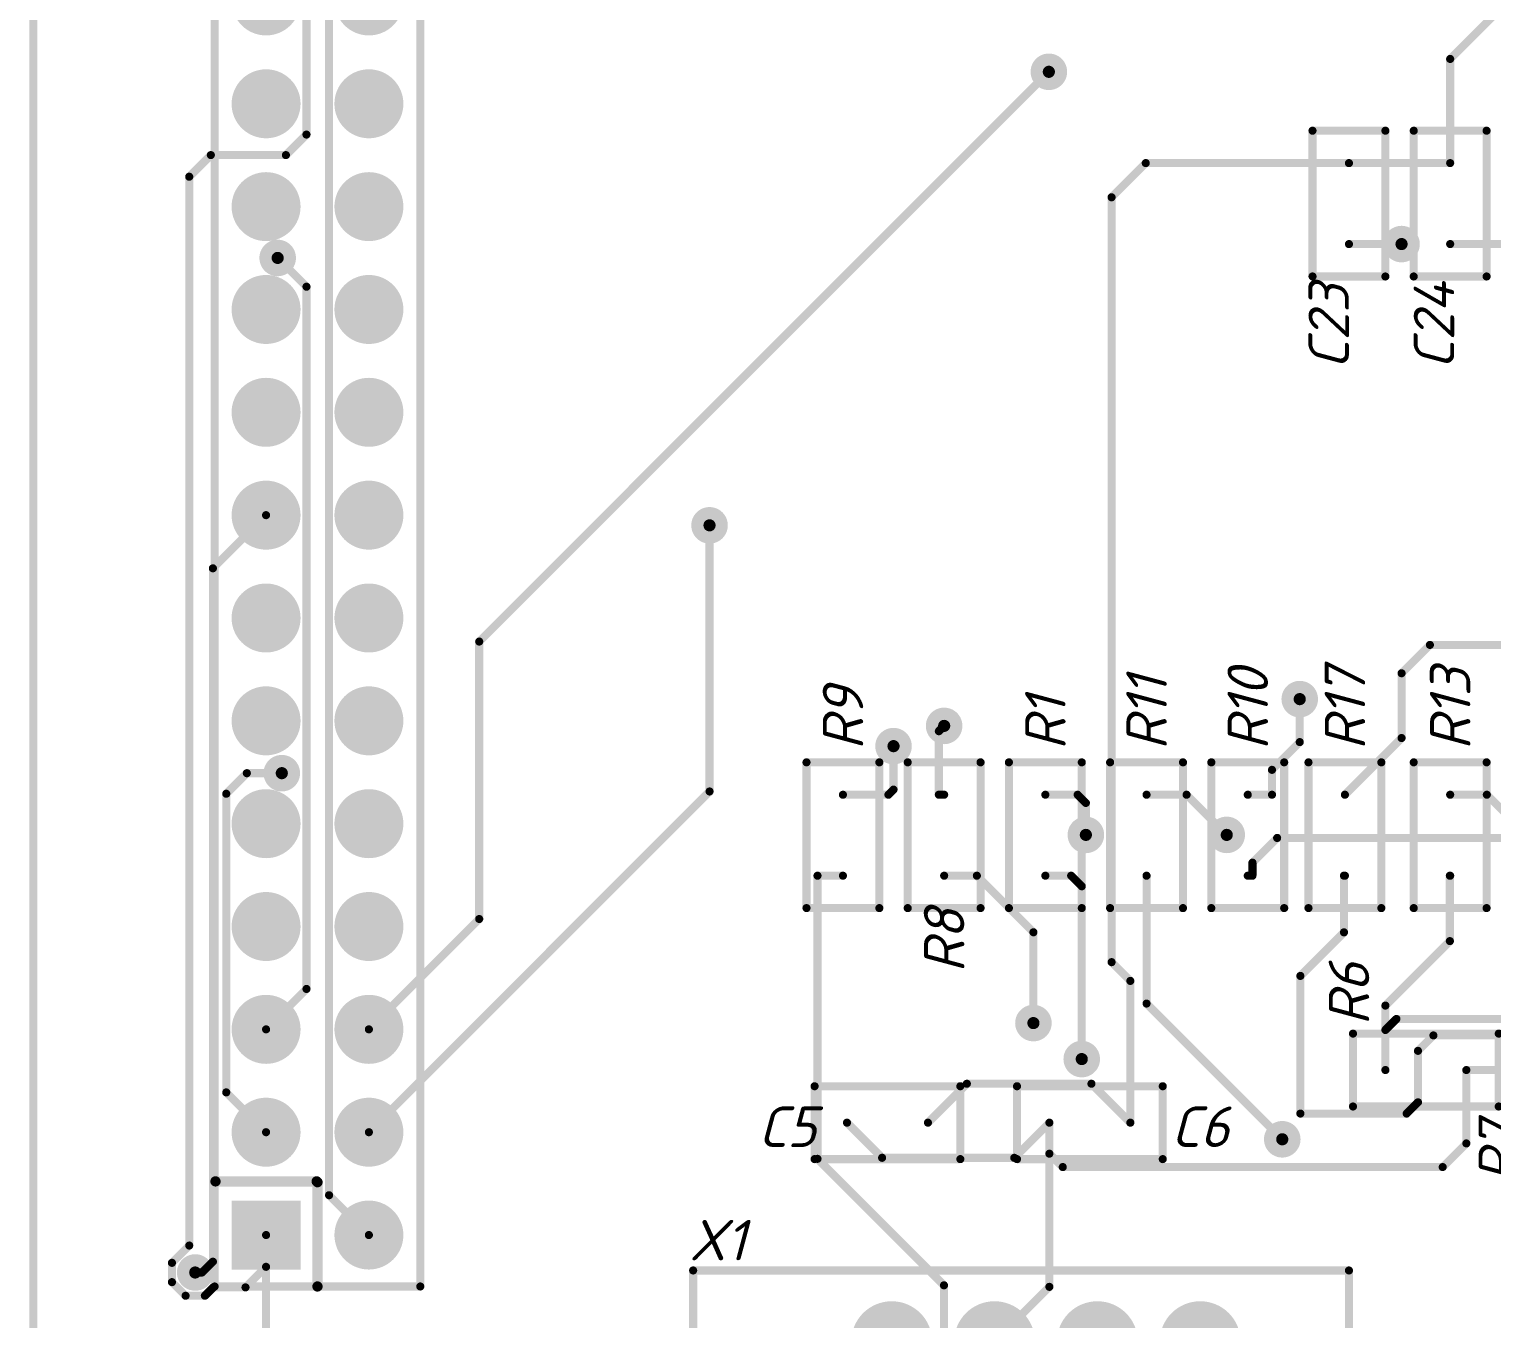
# Model space of a CAD drawing. Header units: millimetres. Extents: x -578 to 740, y 82 to 629.
# Drawn here: x -62.5 to 9.8, y 343.2 to 406.9 of the extents above; entities that cross this region are included whole.
import ezdxf

# ---------------------------------------------------------------- set-up
doc = ezdxf.new("R2010")
doc.units = ezdxf.units.MM
doc.header["$LTSCALE"] = 0.5
doc.layers.get('0').update_dxf_attribs({"lineweight": 60})
for name, color, linetype in [('BottomLayer', 5, 'Continuous'), ('BottomOverlay', 54, 'Continuous'), ('BottomSolder', 6, 'Continuous'), ('MultiLayer', 9, 'Continuous'), ('PadHoleLayer', 156, 'Continuous'), ('TopOverlay', 2, 'Continuous')]:
    doc.layers.add(name, color=color, linetype=linetype)
doc.styles.get("Standard").update_dxf_attribs({"font": 'isocpeui.ttf', "width": 0.9})

# ---------------------------------------------------------------- blocks, each defined once
blk = doc.blocks.new('C_________B_3')
at = {"layer": 'BottomLayer', "const_width": 0.75}
for points in [[(3.335, 19.575, 1), (4.085, 19.575, 1)], [(3.335, 17.035, 1), (4.085, 17.035, 1)], [(5.875, 17.035, 1), (6.625, 17.035, 1)], [(3.335, 14.495, 1), (4.085, 14.495, 1)], [(5.875, 14.495, 1), (6.625, 14.495, 1)], [(3.335, 11.955, 1), (4.085, 11.955, 1)], [(5.875, 11.955, 1), (6.625, 11.955, 1)], [(3.335, 9.415, 1), (4.085, 9.415, 1)], [(5.875, 9.415, 1), (6.625, 9.415, 1)], [(3.335, 6.875, 1), (4.085, 6.875, 1)], [(5.875, 6.875, 1), (6.625, 6.875, 1)], [(3.335, 4.335, 1), (4.085, 4.335, 1)], [(5.875, 4.335, 1), (6.625, 4.335, 1)], [(3.335, 1.795, 1), (4.085, 1.795, 1)], [(5.875, 1.795, 1), (6.625, 1.795, 1)], [(3.335, -0.745, 1), (4.085, -0.745, 1)], [(5.875, -0.745, 1), (6.625, -0.745, 1)], [(3.335, -3.285, 1), (4.085, -3.285, 1)], [(5.875, -3.285, 1), (6.625, -3.285, 1)], [(3.335, -5.825, 1), (4.085, -5.825, 1)], [(5.875, -5.825, 1), (6.625, -5.825, 1)], [(3.335, -8.365, 1), (4.085, -8.365, 1)], [(5.875, -8.365, 1), (6.625, -8.365, 1)], [(3.335, -10.905, 1), (4.085, -10.905, 1)], [(5.875, -10.905, 1), (6.625, -10.905, 1)], [(3.335, -13.445, 1), (4.085, -13.445, 1)], [(5.875, -13.445, 1), (6.625, -13.445, 1)], [(3.335, -15.985, 1), (4.085, -15.985, 1)], [(5.875, -15.985, 1), (6.625, -15.985, 1)], [(3.335, -18.525, 1), (4.085, -18.525, 1)], [(5.875, -18.525, 1), (6.625, -18.525, 1)], [(3.335, -21.065, 1), (4.085, -21.065, 1)], [(5.875, -21.065, 1), (6.625, -21.065, 1)]]:
    blk.add_lwpolyline(points, format="xyb", close=True, dxfattribs=at)
at = {"layer": 'BottomLayer'}
blk.add_solid([(5.5, 20.325), (5.5, 18.825), (7, 20.325), (7, 18.825)], dxfattribs=at)
at = {"layer": 'BottomOverlay'}
for points, const_width in [([(4.98, 20.845), (4.98, 18.27)], 0.254), ([(7.52, 20.845), (2.44, 20.845)], 0.2), ([(2.44, 20.845), (2.44, -22.335)], 0.2), ([(7.52, 20.845), (7.52, -22.335)], 0.2), ([(5, 18.25), (4.98, 18.27)], 0.254), ([(7.5, 18.25), (5, 18.25)], 0.254), ([(7.52, -22.335), (2.44, -22.335)], 0.2)]:
    blk.add_lwpolyline(points, dxfattribs=dict(at, const_width=const_width))
for points, const_width in [([(4.917, 20.845, 1), (5.044, 20.845, 1)], 0.127), ([(2.39, 20.845, 1), (2.49, 20.845, 1)], 0.1), ([(2.39, 20.845, 1), (2.49, 20.845, 1)], 0.1), ([(7.47, 20.845, 1), (7.57, 20.845, 1)], 0.1), ([(7.47, 20.845, 1), (7.57, 20.845, 1)], 0.1), ([(4.917, 18.27, 1), (5.044, 18.27, 1)], 0.127), ([(4.917, 18.27, 1), (5.044, 18.27, 1)], 0.127), ([(4.937, 18.25, 1), (5.064, 18.25, 1)], 0.127), ([(4.937, 18.25, 1), (5.064, 18.25, 1)], 0.127), ([(7.436, 18.25, 1), (7.563, 18.25, 1)], 0.127), ([(2.39, -22.335, 1), (2.49, -22.335, 1)], 0.1), ([(2.39, -22.335, 1), (2.49, -22.335, 1)], 0.1), ([(7.47, -22.335, 1), (7.57, -22.335, 1)], 0.1), ([(7.47, -22.335, 1), (7.57, -22.335, 1)], 0.1)]:
    blk.add_lwpolyline(points, format="xyb", close=True, dxfattribs=dict(at, const_width=const_width))
at = {"layer": 'BottomSolder', "const_width": 0.852}
for points in [[(3.284, 19.575, 1), (4.136, 19.575, 1)], [(3.284, 17.035, 1), (4.136, 17.035, 1)], [(5.824, 17.035, 1), (6.676, 17.035, 1)], [(3.284, 14.495, 1), (4.136, 14.495, 1)], [(5.824, 14.495, 1), (6.676, 14.495, 1)], [(3.284, 11.955, 1), (4.136, 11.955, 1)], [(5.824, 11.955, 1), (6.676, 11.955, 1)], [(3.284, 9.415, 1), (4.136, 9.415, 1)], [(5.824, 9.415, 1), (6.676, 9.415, 1)], [(3.284, 6.875, 1), (4.136, 6.875, 1)], [(5.824, 6.875, 1), (6.676, 6.875, 1)], [(3.284, 4.335, 1), (4.136, 4.335, 1)], [(5.824, 4.335, 1), (6.676, 4.335, 1)], [(3.284, 1.795, 1), (4.136, 1.795, 1)], [(5.824, 1.795, 1), (6.676, 1.795, 1)], [(3.284, -0.745, 1), (4.136, -0.745, 1)], [(5.824, -0.745, 1), (6.676, -0.745, 1)], [(3.284, -3.285, 1), (4.136, -3.285, 1)], [(5.824, -3.285, 1), (6.676, -3.285, 1)], [(3.284, -5.825, 1), (4.136, -5.825, 1)], [(5.824, -5.825, 1), (6.676, -5.825, 1)], [(3.284, -8.365, 1), (4.136, -8.365, 1)], [(5.824, -8.365, 1), (6.676, -8.365, 1)], [(3.284, -10.905, 1), (4.136, -10.905, 1)], [(5.824, -10.905, 1), (6.676, -10.905, 1)], [(3.284, -13.445, 1), (4.136, -13.445, 1)], [(5.824, -13.445, 1), (6.676, -13.445, 1)], [(3.284, -15.985, 1), (4.136, -15.985, 1)], [(5.824, -15.985, 1), (6.676, -15.985, 1)], [(3.284, -18.525, 1), (4.136, -18.525, 1)], [(5.824, -18.525, 1), (6.676, -18.525, 1)], [(3.284, -21.065, 1), (4.136, -21.065, 1)], [(5.824, -21.065, 1), (6.676, -21.065, 1)]]:
    blk.add_lwpolyline(points, format="xyb", close=True, dxfattribs=at)
at = {"layer": 'BottomSolder'}
blk.add_solid([(5.398, 20.427), (5.398, 18.723), (7.102, 20.427), (7.102, 18.723)], dxfattribs=at)
at = {"layer": 'MultiLayer', "const_width": 0.75}
for points in [[(3.335, 19.575, 1), (4.085, 19.575, 1)], [(3.335, 17.035, 1), (4.085, 17.035, 1)], [(5.875, 17.035, 1), (6.625, 17.035, 1)], [(3.335, 14.495, 1), (4.085, 14.495, 1)], [(5.875, 14.495, 1), (6.625, 14.495, 1)], [(3.335, 11.955, 1), (4.085, 11.955, 1)], [(5.875, 11.955, 1), (6.625, 11.955, 1)], [(3.335, 9.415, 1), (4.085, 9.415, 1)], [(5.875, 9.415, 1), (6.625, 9.415, 1)], [(3.335, 6.875, 1), (4.085, 6.875, 1)], [(5.875, 6.875, 1), (6.625, 6.875, 1)], [(3.335, 4.335, 1), (4.085, 4.335, 1)], [(5.875, 4.335, 1), (6.625, 4.335, 1)], [(3.335, 1.795, 1), (4.085, 1.795, 1)], [(5.875, 1.795, 1), (6.625, 1.795, 1)], [(3.335, -0.745, 1), (4.085, -0.745, 1)], [(5.875, -0.745, 1), (6.625, -0.745, 1)], [(3.335, -3.285, 1), (4.085, -3.285, 1)], [(5.875, -3.285, 1), (6.625, -3.285, 1)], [(3.335, -5.825, 1), (4.085, -5.825, 1)], [(5.875, -5.825, 1), (6.625, -5.825, 1)], [(3.335, -8.365, 1), (4.085, -8.365, 1)], [(5.875, -8.365, 1), (6.625, -8.365, 1)], [(3.335, -10.905, 1), (4.085, -10.905, 1)], [(5.875, -10.905, 1), (6.625, -10.905, 1)], [(3.335, -13.445, 1), (4.085, -13.445, 1)], [(5.875, -13.445, 1), (6.625, -13.445, 1)], [(3.335, -15.985, 1), (4.085, -15.985, 1)], [(5.875, -15.985, 1), (6.625, -15.985, 1)], [(3.335, -18.525, 1), (4.085, -18.525, 1)], [(5.875, -18.525, 1), (6.625, -18.525, 1)], [(3.335, -21.065, 1), (4.085, -21.065, 1)], [(5.875, -21.065, 1), (6.625, -21.065, 1)]]:
    blk.add_lwpolyline(points, format="xyb", close=True, dxfattribs=at)
at = {"layer": 'MultiLayer'}
blk.add_solid([(5.5, 20.325), (5.5, 18.825), (7, 20.325), (7, 18.825)], dxfattribs=at)
at = {"layer": 'PadHoleLayer', "const_width": 0.45}
for points in [[(3.485, 19.575, 1), (3.935, 19.575, 1)], [(6.025, 19.575, 1), (6.475, 19.575, 1)], [(3.485, 17.035, 1), (3.935, 17.035, 1)], [(6.025, 17.035, 1), (6.475, 17.035, 1)], [(3.485, 14.495, 1), (3.935, 14.495, 1)], [(6.025, 14.495, 1), (6.475, 14.495, 1)], [(3.485, 11.955, 1), (3.935, 11.955, 1)], [(6.025, 11.955, 1), (6.475, 11.955, 1)], [(3.485, 9.415, 1), (3.935, 9.415, 1)], [(6.025, 9.415, 1), (6.475, 9.415, 1)], [(3.485, 6.875, 1), (3.935, 6.875, 1)], [(6.025, 6.875, 1), (6.475, 6.875, 1)], [(3.485, 4.335, 1), (3.935, 4.335, 1)], [(6.025, 4.335, 1), (6.475, 4.335, 1)], [(3.485, 1.795, 1), (3.935, 1.795, 1)], [(6.025, 1.795, 1), (6.475, 1.795, 1)], [(3.485, -0.745, 1), (3.935, -0.745, 1)], [(6.025, -0.745, 1), (6.475, -0.745, 1)], [(3.485, -3.285, 1), (3.935, -3.285, 1)], [(6.025, -3.285, 1), (6.475, -3.285, 1)], [(3.485, -5.825, 1), (3.935, -5.825, 1)], [(6.025, -5.825, 1), (6.475, -5.825, 1)], [(3.485, -8.365, 1), (3.935, -8.365, 1)], [(6.025, -8.365, 1), (6.475, -8.365, 1)], [(3.485, -10.905, 1), (3.935, -10.905, 1)], [(6.025, -10.905, 1), (6.475, -10.905, 1)], [(3.485, -13.445, 1), (3.935, -13.445, 1)], [(6.025, -13.445, 1), (6.475, -13.445, 1)], [(3.485, -15.985, 1), (3.935, -15.985, 1)], [(6.025, -15.985, 1), (6.475, -15.985, 1)], [(3.485, -18.525, 1), (3.935, -18.525, 1)], [(6.025, -18.525, 1), (6.475, -18.525, 1)], [(3.485, -21.065, 1), (3.935, -21.065, 1)], [(6.025, -21.065, 1), (6.475, -21.065, 1)]]:
    blk.add_lwpolyline(points, format="xyb", close=True, dxfattribs=at)
blk = doc.blocks.new('CON__HR911105A_4')
at = {"layer": 'BottomLayer'}
for points, const_width in [([(-1.42, 4.9, 1), (-0.42, 4.9, 1)], 1), ([(1.12, 4.9, 1), (2.12, 4.9, 1)], 1), ([(9.31, 4.9, 1), (10.31, 4.9, 1)], 1), ([(11.85, 5, 1), (12.85, 5, 1)], 1), ([(-3, -3.05, 1), (-1.5, -3.05, 1)], 1.5), ([(12.93, -3.05, 1), (14.43, -3.05, 1)], 1.5), ([(2.045, -6.35, 1), (3.045, -6.35, 1)], 1), ([(4.585, -6.35, 1), (5.585, -6.35, 1)], 1), ([(7.125, -6.35, 1), (8.125, -6.35, 1)], 1), ([(9.665, -6.35, 1), (10.665, -6.35, 1)], 1), ([(0.775, -8.89, 1), (1.775, -8.89, 1)], 1), ([(3.315, -8.89, 1), (4.315, -8.89, 1)], 1), ([(5.855, -8.89, 1), (6.855, -8.89, 1)], 1), ([(8.395, -8.89, 1), (9.395, -8.89, 1)], 1)]:
    blk.add_lwpolyline(points, format="xyb", close=True, dxfattribs=dict(at, const_width=const_width))
at = {"layer": 'MultiLayer'}
for points, const_width in [([(-1.42, 4.9, 1), (-0.42, 4.9, 1)], 1), ([(1.12, 4.9, 1), (2.12, 4.9, 1)], 1), ([(9.31, 4.9, 1), (10.31, 4.9, 1)], 1), ([(11.85, 5, 1), (12.85, 5, 1)], 1), ([(-3, -3.05, 1), (-1.5, -3.05, 1)], 1.5), ([(12.93, -3.05, 1), (14.43, -3.05, 1)], 1.5), ([(2.045, -6.35, 1), (3.045, -6.35, 1)], 1), ([(4.585, -6.35, 1), (5.585, -6.35, 1)], 1), ([(7.125, -6.35, 1), (8.125, -6.35, 1)], 1), ([(9.665, -6.35, 1), (10.665, -6.35, 1)], 1), ([(0.775, -8.89, 1), (1.775, -8.89, 1)], 1), ([(3.315, -8.89, 1), (4.315, -8.89, 1)], 1), ([(5.855, -8.89, 1), (6.855, -8.89, 1)], 1), ([(8.395, -8.89, 1), (9.395, -8.89, 1)], 1)]:
    blk.add_lwpolyline(points, format="xyb", close=True, dxfattribs=dict(at, const_width=const_width))
at = {"layer": 'PadHoleLayer'}
for points, const_width in [([(12.1, 5, 1), (12.6, 5, 1)], 0.5), ([(-1.17, 4.9, 1), (-0.67, 4.9, 1)], 0.5), ([(1.37, 4.9, 1), (1.87, 4.9, 1)], 0.5), ([(9.56, 4.9, 1), (10.06, 4.9, 1)], 0.5), ([(-0.85, 0, 1), (0.85, 0, 1)], 1.7), ([(10.58, 0, 1), (12.28, 0, 1)], 1.7), ([(-2.7, -3.05, 1), (-1.8, -3.05, 1)], 0.9), ([(13.23, -3.05, 1), (14.13, -3.05, 1)], 0.9), ([(2.295, -6.35, 1), (2.795, -6.35, 1)], 0.5), ([(4.835, -6.35, 1), (5.335, -6.35, 1)], 0.5), ([(7.375, -6.35, 1), (7.875, -6.35, 1)], 0.5), ([(9.915, -6.35, 1), (10.415, -6.35, 1)], 0.5), ([(1.025, -8.89, 1), (1.525, -8.89, 1)], 0.5), ([(3.565, -8.89, 1), (4.065, -8.89, 1)], 0.5), ([(6.105, -8.89, 1), (6.605, -8.89, 1)], 0.5), ([(8.645, -8.89, 1), (9.145, -8.89, 1)], 0.5)]:
    blk.add_lwpolyline(points, format="xyb", close=True, dxfattribs=dict(at, const_width=const_width))
at = {"layer": 'TopOverlay', "const_width": 0.2}
for points in [[(13.8, 10.5), (-2.4, 10.5)], [(-2.4, 10.5), (-2.4, -1)], [(13.8, 10.5), (13.8, -1)], [(-2.4, -5), (-2.4, -10.65)], [(13.8, -5), (13.8, -10.65)], [(13.8, -10.65), (-2.4, -10.65)]]:
    blk.add_lwpolyline(points, dxfattribs=at)
at = {"layer": 'TopOverlay', "const_width": 0.1}
for points in [[(-2.45, 10.5, 1), (-2.35, 10.5, 1)], [(-2.45, 10.5, 1), (-2.35, 10.5, 1)], [(13.75, 10.5, 1), (13.85, 10.5, 1)], [(13.75, 10.5, 1), (13.85, 10.5, 1)], [(-2.45, -1, 1), (-2.35, -1, 1)], [(13.75, -1, 1), (13.85, -1, 1)], [(-2.45, -5, 1), (-2.35, -5, 1)], [(13.75, -5, 1), (13.85, -5, 1)], [(-2.45, -10.65, 1), (-2.35, -10.65, 1)], [(-2.45, -10.65, 1), (-2.35, -10.65, 1)], [(13.75, -10.65, 1), (13.85, -10.65, 1)], [(13.75, -10.65, 1), (13.85, -10.65, 1)]]:
    blk.add_lwpolyline(points, format="xyb", close=True, dxfattribs=at)
blk = doc.blocks.new('CH0805R_28')
at = {"layer": 'TopOverlay', "const_width": 0.2}
for points in [[(-1.8, -0.9), (-1.8, 0.9)], [(1.8, 0.9), (-1.8, 0.9)], [(1.8, -0.9), (1.8, 0.9)], [(1.8, -0.9), (-1.8, -0.9)]]:
    blk.add_lwpolyline(points, dxfattribs=at)
at = {"layer": 'TopOverlay', "const_width": 0.1}
for points in [[(-1.85, 0.9, 1), (-1.75, 0.9, 1)], [(-1.85, 0.9, 1), (-1.75, 0.9, 1)], [(1.75, 0.9, 1), (1.85, 0.9, 1)], [(1.75, 0.9, 1), (1.85, 0.9, 1)], [(-1.85, -0.9, 1), (-1.75, -0.9, 1)], [(-1.85, -0.9, 1), (-1.75, -0.9, 1)], [(1.75, -0.9, 1), (1.85, -0.9, 1)], [(1.75, -0.9, 1), (1.85, -0.9, 1)]]:
    blk.add_lwpolyline(points, format="xyb", close=True, dxfattribs=at)
blk = doc.blocks.new('CH0805R_32')
at = {"layer": 'TopOverlay', "const_width": 0.2}
for points in [[(-1.8, -0.9), (-1.8, 0.9)], [(1.8, 0.9), (-1.8, 0.9)], [(1.8, -0.9), (1.8, 0.9)], [(1.8, -0.9), (-1.8, -0.9)]]:
    blk.add_lwpolyline(points, dxfattribs=at)
at = {"layer": 'TopOverlay', "const_width": 0.1}
for points in [[(-1.85, 0.9, 1), (-1.75, 0.9, 1)], [(-1.85, 0.9, 1), (-1.75, 0.9, 1)], [(1.75, 0.9, 1), (1.85, 0.9, 1)], [(1.75, 0.9, 1), (1.85, 0.9, 1)], [(-1.85, -0.9, 1), (-1.75, -0.9, 1)], [(-1.85, -0.9, 1), (-1.75, -0.9, 1)], [(1.75, -0.9, 1), (1.85, -0.9, 1)], [(1.75, -0.9, 1), (1.85, -0.9, 1)]]:
    blk.add_lwpolyline(points, format="xyb", close=True, dxfattribs=at)
blk = doc.blocks.new('CH0805R_34')
at = {"layer": 'TopOverlay', "const_width": 0.2}
for points in [[(-1.8, -0.9), (-1.8, 0.9)], [(1.8, 0.9), (-1.8, 0.9)], [(1.8, -0.9), (1.8, 0.9)], [(1.8, -0.9), (-1.8, -0.9)]]:
    blk.add_lwpolyline(points, dxfattribs=at)
at = {"layer": 'TopOverlay', "const_width": 0.1}
for points in [[(-1.85, 0.9, 1), (-1.75, 0.9, 1)], [(-1.85, 0.9, 1), (-1.75, 0.9, 1)], [(1.75, 0.9, 1), (1.85, 0.9, 1)], [(1.75, 0.9, 1), (1.85, 0.9, 1)], [(-1.85, -0.9, 1), (-1.75, -0.9, 1)], [(-1.85, -0.9, 1), (-1.75, -0.9, 1)], [(1.75, -0.9, 1), (1.85, -0.9, 1)], [(1.75, -0.9, 1), (1.85, -0.9, 1)]]:
    blk.add_lwpolyline(points, format="xyb", close=True, dxfattribs=at)
blk = doc.blocks.new('CH0805R_35')
at = {"layer": 'TopOverlay', "const_width": 0.2}
for points in [[(-1.8, -0.9), (-1.8, 0.9)], [(1.8, 0.9), (-1.8, 0.9)], [(1.8, -0.9), (1.8, 0.9)], [(1.8, -0.9), (-1.8, -0.9)]]:
    blk.add_lwpolyline(points, dxfattribs=at)
at = {"layer": 'TopOverlay', "const_width": 0.1}
for points in [[(-1.85, 0.9, 1), (-1.75, 0.9, 1)], [(-1.85, 0.9, 1), (-1.75, 0.9, 1)], [(1.75, 0.9, 1), (1.85, 0.9, 1)], [(1.75, 0.9, 1), (1.85, 0.9, 1)], [(-1.85, -0.9, 1), (-1.75, -0.9, 1)], [(-1.85, -0.9, 1), (-1.75, -0.9, 1)], [(1.75, -0.9, 1), (1.85, -0.9, 1)], [(1.75, -0.9, 1), (1.85, -0.9, 1)]]:
    blk.add_lwpolyline(points, format="xyb", close=True, dxfattribs=at)
blk = doc.blocks.new('CH0805R_36')
at = {"layer": 'TopOverlay', "const_width": 0.2}
for points in [[(-1.8, -0.9), (-1.8, 0.9)], [(1.8, 0.9), (-1.8, 0.9)], [(1.8, -0.9), (1.8, 0.9)], [(1.8, -0.9), (-1.8, -0.9)]]:
    blk.add_lwpolyline(points, dxfattribs=at)
at = {"layer": 'TopOverlay', "const_width": 0.1}
for points in [[(-1.85, 0.9, 1), (-1.75, 0.9, 1)], [(-1.85, 0.9, 1), (-1.75, 0.9, 1)], [(1.75, 0.9, 1), (1.85, 0.9, 1)], [(1.75, 0.9, 1), (1.85, 0.9, 1)], [(-1.85, -0.9, 1), (-1.75, -0.9, 1)], [(-1.85, -0.9, 1), (-1.75, -0.9, 1)], [(1.75, -0.9, 1), (1.85, -0.9, 1)], [(1.75, -0.9, 1), (1.85, -0.9, 1)]]:
    blk.add_lwpolyline(points, format="xyb", close=True, dxfattribs=at)
blk = doc.blocks.new('CH0805R_37')
at = {"layer": 'TopOverlay', "const_width": 0.2}
for points in [[(-1.8, -0.9), (-1.8, 0.9)], [(1.8, 0.9), (-1.8, 0.9)], [(1.8, -0.9), (1.8, 0.9)], [(1.8, -0.9), (-1.8, -0.9)]]:
    blk.add_lwpolyline(points, dxfattribs=at)
at = {"layer": 'TopOverlay', "const_width": 0.1}
for points in [[(-1.85, 0.9, 1), (-1.75, 0.9, 1)], [(-1.85, 0.9, 1), (-1.75, 0.9, 1)], [(1.75, 0.9, 1), (1.85, 0.9, 1)], [(1.75, 0.9, 1), (1.85, 0.9, 1)], [(-1.85, -0.9, 1), (-1.75, -0.9, 1)], [(-1.85, -0.9, 1), (-1.75, -0.9, 1)], [(1.75, -0.9, 1), (1.85, -0.9, 1)], [(1.75, -0.9, 1), (1.85, -0.9, 1)]]:
    blk.add_lwpolyline(points, format="xyb", close=True, dxfattribs=at)
blk = doc.blocks.new('CH0805R_39')
at = {"layer": 'TopOverlay', "const_width": 0.2}
for points in [[(-1.8, -0.9), (-1.8, 0.9)], [(-1.8, 0.9), (1.8, 0.9)], [(1.8, -0.9), (1.8, 0.9)], [(-1.8, -0.9), (1.8, -0.9)]]:
    blk.add_lwpolyline(points, dxfattribs=at)
at = {"layer": 'TopOverlay', "const_width": 0.1}
for points in [[(-1.85, 0.9, 1), (-1.75, 0.9, 1)], [(-1.85, 0.9, 1), (-1.75, 0.9, 1)], [(1.75, 0.9, 1), (1.85, 0.9, 1)], [(1.75, 0.9, 1), (1.85, 0.9, 1)], [(-1.85, -0.9, 1), (-1.75, -0.9, 1)], [(-1.85, -0.9, 1), (-1.75, -0.9, 1)], [(1.75, -0.9, 1), (1.85, -0.9, 1)], [(1.75, -0.9, 1), (1.85, -0.9, 1)]]:
    blk.add_lwpolyline(points, format="xyb", close=True, dxfattribs=at)
blk = doc.blocks.new('CH0805R_44')
at = {"layer": 'TopOverlay', "const_width": 0.2}
for points in [[(-1.8, -0.9), (-1.8, 0.9)], [(1.8, 0.9), (-1.8, 0.9)], [(1.8, -0.9), (1.8, 0.9)], [(1.8, -0.9), (-1.8, -0.9)]]:
    blk.add_lwpolyline(points, dxfattribs=at)
at = {"layer": 'TopOverlay', "const_width": 0.1}
for points in [[(-1.85, 0.9, 1), (-1.75, 0.9, 1)], [(-1.85, 0.9, 1), (-1.75, 0.9, 1)], [(1.75, 0.9, 1), (1.85, 0.9, 1)], [(1.75, 0.9, 1), (1.85, 0.9, 1)], [(-1.85, -0.9, 1), (-1.75, -0.9, 1)], [(-1.85, -0.9, 1), (-1.75, -0.9, 1)], [(1.75, -0.9, 1), (1.85, -0.9, 1)], [(1.75, -0.9, 1), (1.85, -0.9, 1)]]:
    blk.add_lwpolyline(points, format="xyb", close=True, dxfattribs=at)
blk = doc.blocks.new('CH0805C_55')
at = {"layer": 'TopOverlay', "const_width": 0.2}
for points in [[(-1.8, 0.9), (-1.8, -0.9)], [(-1.8, 0.9), (1.8, 0.9)], [(1.8, 0.9), (1.8, -0.9)], [(-1.8, -0.9), (1.8, -0.9)]]:
    blk.add_lwpolyline(points, dxfattribs=at)
at = {"layer": 'TopOverlay', "const_width": 0.1}
for points in [[(-1.85, 0.9, 1), (-1.75, 0.9, 1)], [(-1.85, 0.9, 1), (-1.75, 0.9, 1)], [(1.75, 0.9, 1), (1.85, 0.9, 1)], [(1.75, 0.9, 1), (1.85, 0.9, 1)], [(-1.85, -0.9, 1), (-1.75, -0.9, 1)], [(-1.85, -0.9, 1), (-1.75, -0.9, 1)], [(1.75, -0.9, 1), (1.85, -0.9, 1)], [(1.75, -0.9, 1), (1.85, -0.9, 1)]]:
    blk.add_lwpolyline(points, format="xyb", close=True, dxfattribs=at)
blk = doc.blocks.new('CH0805C_56')
at = {"layer": 'TopOverlay', "const_width": 0.2}
for points in [[(-1.8, 0.9), (-1.8, -0.9)], [(-1.8, 0.9), (1.8, 0.9)], [(1.8, 0.9), (1.8, -0.9)], [(-1.8, -0.9), (1.8, -0.9)]]:
    blk.add_lwpolyline(points, dxfattribs=at)
at = {"layer": 'TopOverlay', "const_width": 0.1}
for points in [[(-1.85, 0.9, 1), (-1.75, 0.9, 1)], [(-1.85, 0.9, 1), (-1.75, 0.9, 1)], [(1.75, 0.9, 1), (1.85, 0.9, 1)], [(1.75, 0.9, 1), (1.85, 0.9, 1)], [(-1.85, -0.9, 1), (-1.75, -0.9, 1)], [(-1.85, -0.9, 1), (-1.75, -0.9, 1)], [(1.75, -0.9, 1), (1.85, -0.9, 1)], [(1.75, -0.9, 1), (1.85, -0.9, 1)]]:
    blk.add_lwpolyline(points, format="xyb", close=True, dxfattribs=at)
blk = doc.blocks.new('CH0805C_71')
at = {"layer": 'TopOverlay', "const_width": 0.2}
for points in [[(-1.8, -0.9), (-1.8, 0.9)], [(-1.8, 0.9), (1.8, 0.9)], [(1.8, -0.9), (1.8, 0.9)], [(-1.8, -0.9), (1.8, -0.9)]]:
    blk.add_lwpolyline(points, dxfattribs=at)
at = {"layer": 'TopOverlay', "const_width": 0.1}
for points in [[(-1.85, 0.9, 1), (-1.75, 0.9, 1)], [(-1.85, 0.9, 1), (-1.75, 0.9, 1)], [(1.75, 0.9, 1), (1.85, 0.9, 1)], [(1.75, 0.9, 1), (1.85, 0.9, 1)], [(-1.85, -0.9, 1), (-1.75, -0.9, 1)], [(-1.85, -0.9, 1), (-1.75, -0.9, 1)], [(1.75, -0.9, 1), (1.85, -0.9, 1)], [(1.75, -0.9, 1), (1.85, -0.9, 1)]]:
    blk.add_lwpolyline(points, format="xyb", close=True, dxfattribs=at)
blk = doc.blocks.new('CH0805C_72')
at = {"layer": 'TopOverlay', "const_width": 0.2}
for points in [[(-1.8, -0.9), (-1.8, 0.9)], [(-1.8, 0.9), (1.8, 0.9)], [(1.8, -0.9), (1.8, 0.9)], [(-1.8, -0.9), (1.8, -0.9)]]:
    blk.add_lwpolyline(points, dxfattribs=at)
at = {"layer": 'TopOverlay', "const_width": 0.1}
for points in [[(-1.85, 0.9, 1), (-1.75, 0.9, 1)], [(-1.85, 0.9, 1), (-1.75, 0.9, 1)], [(1.75, 0.9, 1), (1.85, 0.9, 1)], [(1.75, 0.9, 1), (1.85, 0.9, 1)], [(-1.85, -0.9, 1), (-1.75, -0.9, 1)], [(-1.85, -0.9, 1), (-1.75, -0.9, 1)], [(1.75, -0.9, 1), (1.85, -0.9, 1)], [(1.75, -0.9, 1), (1.85, -0.9, 1)]]:
    blk.add_lwpolyline(points, format="xyb", close=True, dxfattribs=at)

msp = doc.modelspace()

# ---------------------------------------------------------------- linework, layer by layer
at = {"const_width": 0.4}
for points in [[(-62.288, 302.499), (-62.288, 462.499)], [(-48.792, 401.71), (-48.792, 426.633)], [(-47.675, 349.316), (-47.675, 426.663)], [(7.712, 405.443), (23.74, 421.471)], [(7.712, 400.299), (7.712, 405.443)], [(-40.258, 376.666), (-12.115, 404.809)], [(-49.808, 400.694), (-48.792, 401.71)], [(-54.584, 399.627), (-53.517, 400.694)], [(-53.517, 400.694), (-49.808, 400.694)], [(-9.016, 398.611), (-7.328, 400.299)], [(-7.328, 400.299), (2.712, 400.299)], [(2.712, 400.299), (7.712, 400.299)], [(-54.584, 346.831), (-54.584, 399.627)], [(-9.016, 360.829), (-9.016, 398.611)], [(2.712, 396.299), (5.31, 396.299)], [(7.712, 396.299), (13.082, 396.299)], [(-50.215, 395.614), (-48.792, 394.192)], [(-48.792, 359.505), (-48.792, 394.192)], [(-53.415, 380.283), (-50.788, 382.909)], [(-28.879, 369.259), (-28.879, 382.406)], [(-53.415, 346.033), (-53.415, 380.283)], [(-40.258, 362.96), (-40.258, 376.666)], [(5.312, 375.099), (6.712, 376.499)], [(6.712, 376.499), (11.135, 376.499)], [(5.312, 371.899), (5.312, 375.099)], [(0.28, 371.699), (0.28, 373.821)], [(-17.55, 372.237), (-17.288, 372.499)], [(-17.55, 369.099), (-17.55, 372.237)], [(-19.788, 369.351), (-19.788, 371.499)], [(-1.091, 370.328), (0.28, 371.699)], [(2.512, 369.099), (5.312, 371.899)], [(-52.755, 369.147), (-51.739, 370.163)], [(-51.739, 370.163), (-50.012, 370.163)], [(-1.091, 369.099), (-1.091, 370.328)], [(-52.755, 354.396), (-52.755, 369.147)], [(-45.708, 352.429), (-28.879, 369.259)], [(-22.288, 369.099), (-20.04, 369.099)], [(-20.04, 369.099), (-19.788, 369.351)], [(-17.55, 369.099), (-17.288, 369.099)], [(-12.288, 369.099), (-10.692, 369.099)], [(-10.692, 369.099), (-10.286, 368.693)], [(-7.288, 369.099), (-5.31, 369.099)], [(-5.31, 369.099), (-3.326, 367.115)], [(-2.288, 369.099), (-1.091, 369.099)], [(7.712, 369.099), (9.523, 369.099)], [(9.523, 369.099), (10.999, 367.623)], [(-10.286, 367.115), (-10.286, 368.693)], [(-2.056, 365.744), (-0.837, 366.963)], [(-0.837, 366.963), (18.772, 366.963)], [(-2.056, 365.099), (-2.056, 365.744)], [(-23.545, 351.113), (-23.545, 365.099)], [(-23.545, 365.099), (-22.288, 365.099)], [(-17.288, 365.099), (-15.671, 365.099)], [(-15.671, 365.099), (-12.877, 362.305)], [(-12.288, 365.099), (-11.013, 365.099)], [(-11.013, 365.099), (-10.489, 364.575)], [(-7.288, 358.784), (-7.288, 365.099)], [(-2.288, 365.099), (-2.056, 365.099)], [(2.465, 362.301), (2.465, 365.099)], [(2.465, 365.099), (2.512, 365.099)], [(7.697, 361.868), (7.697, 365.099)], [(7.697, 365.099), (7.712, 365.099)], [(-10.489, 356.041), (-10.489, 364.575)], [(-45.708, 357.509), (-40.258, 362.96)], [(-12.877, 357.819), (-12.877, 362.305)], [(0.312, 360.148), (2.465, 362.301)], [(4.512, 358.683), (7.697, 361.868)], [(-9.016, 360.829), (-8.088, 359.902)], [(-8.088, 352.899), (-8.088, 359.902)], [(0.312, 353.349), (0.312, 360.148)], [(-50.788, 357.509), (-48.792, 359.505)], [(-7.288, 358.784), (-0.583, 352.079)], [(4.512, 357.478), (4.512, 358.683)], [(4.512, 357.478), (5.056, 358.022)], [(4.512, 355.499), (4.512, 357.478)], [(5.056, 358.022), (15.266, 358.022)], [(6.122, 356.447), (6.884, 357.209)], [(6.884, 357.209), (14.758, 357.209)], [(6.122, 353.907), (6.122, 356.447)], [(8.512, 351.875), (8.512, 355.499)], [(8.512, 355.499), (10.796, 355.499)], [(-18.088, 352.899), (-16.166, 354.822)], [(-16.166, 354.822), (-10.011, 354.822)], [(-10.011, 354.822), (-8.088, 352.899)], [(-52.755, 354.396), (-50.788, 352.429)], [(5.564, 353.349), (6.122, 353.907)], [(0.312, 353.349), (5.564, 353.349)], [(-22.088, 352.899), (-20.353, 351.164)], [(-13.824, 351.164), (-12.088, 352.899)], [(-12.088, 351.367), (-12.088, 352.899)], [(7.343, 350.707), (8.512, 351.875)], [(-23.545, 351.113), (-17.296, 344.865)], [(-20.353, 351.164), (-13.824, 351.164)], [(-12.088, 344.789), (-12.088, 351.367)], [(-12.088, 351.367), (-11.428, 350.707)], [(-11.428, 350.707), (7.343, 350.707)], [(-47.675, 349.316), (-45.708, 347.349)], [(-50.788, 345.779), (-50.788, 347.349)], [(-55.438, 345.976), (-54.584, 346.831)], [(-55.438, 345.023), (-55.438, 345.976)], [(-53.949, 345.499), (-53.415, 346.033)], [(-54.288, 345.499), (-53.949, 345.499)], [(-51.804, 344.763), (-50.788, 345.779)], [(-50.788, 323.696), (-50.788, 345.779)], [(-55.438, 345.023), (-54.765, 344.349)], [(-53.812, 344.349), (-53.398, 344.763)], [(-53.398, 344.763), (-51.804, 344.763)], [(-17.296, 340.903), (-17.296, 344.865)], [(-14.798, 342.079), (-12.088, 344.789)], [(-54.765, 344.349), (-53.812, 344.349)]]:
    msp.add_lwpolyline(points, dxfattribs=at)
for points, const_width in [([(-12.566, 404.809, 1), (-11.663, 404.809, 1)], 0.903), ([(-12.465, 404.809, 1), (-11.765, 404.809, 1)], 0.7), ([(7.612, 405.443, 1), (7.812, 405.443, 1)], 0.2), ([(7.612, 405.443, 1), (7.812, 405.443, 1)], 0.2), ([(-12.265, 404.809, 1), (-11.965, 404.809, 1)], 0.3), ([(-12.215, 404.809, 1), (-12.015, 404.809, 1)], 0.2), ([(-48.892, 401.71, 1), (-48.692, 401.71, 1)], 0.2), ([(-48.892, 401.71, 1), (-48.692, 401.71, 1)], 0.2), ([(-53.617, 400.694, 1), (-53.417, 400.694, 1)], 0.2), ([(-53.617, 400.694, 1), (-53.417, 400.694, 1)], 0.2), ([(-49.908, 400.694, 1), (-49.708, 400.694, 1)], 0.2), ([(-49.908, 400.694, 1), (-49.708, 400.694, 1)], 0.2), ([(-7.428, 400.299, 1), (-7.228, 400.299, 1)], 0.2), ([(-7.428, 400.299, 1), (-7.228, 400.299, 1)], 0.2), ([(2.612, 400.299, 1), (2.812, 400.299, 1)], 0.2), ([(2.612, 400.299, 1), (2.812, 400.299, 1)], 0.2), ([(7.612, 400.299, 1), (7.812, 400.299, 1)], 0.2), ([(7.612, 400.299, 1), (7.812, 400.299, 1)], 0.2), ([(-54.684, 399.627, 1), (-54.484, 399.627, 1)], 0.2), ([(-54.684, 399.627, 1), (-54.484, 399.627, 1)], 0.2), ([(-9.116, 398.611, 1), (-8.916, 398.611, 1)], 0.2), ([(-9.116, 398.611, 1), (-8.916, 398.611, 1)], 0.2), ([(4.858, 396.299, 1), (5.761, 396.299, 1)], 0.903), ([(4.96, 396.299, 1), (5.66, 396.299, 1)], 0.7), ([(-50.666, 395.614, 1), (-49.763, 395.614, 1)], 0.903), ([(-50.565, 395.614, 1), (-49.865, 395.614, 1)], 0.7), ([(2.612, 396.299, 1), (2.812, 396.299, 1)], 0.2), ([(5.16, 396.299, 1), (5.46, 396.299, 1)], 0.3), ([(5.21, 396.299, 1), (5.41, 396.299, 1)], 0.2), ([(7.612, 396.299, 1), (7.812, 396.299, 1)], 0.2), ([(-50.365, 395.614, 1), (-50.065, 395.614, 1)], 0.3), ([(-50.315, 395.614, 1), (-50.115, 395.614, 1)], 0.2), ([(-48.892, 394.192, 1), (-48.692, 394.192, 1)], 0.2), ([(-48.892, 394.192, 1), (-48.692, 394.192, 1)], 0.2), ([(-50.888, 382.909, 1), (-50.688, 382.909, 1)], 0.2), ([(-29.33, 382.406, 1), (-28.427, 382.406, 1)], 0.903), ([(-29.229, 382.406, 1), (-28.529, 382.406, 1)], 0.7), ([(-29.029, 382.406, 1), (-28.729, 382.406, 1)], 0.3), ([(-28.979, 382.406, 1), (-28.779, 382.406, 1)], 0.2), ([(-53.515, 380.283, 1), (-53.315, 380.283, 1)], 0.2), ([(-53.515, 380.283, 1), (-53.315, 380.283, 1)], 0.2), ([(-40.358, 376.666, 1), (-40.158, 376.666, 1)], 0.2), ([(-40.358, 376.666, 1), (-40.158, 376.666, 1)], 0.2), ([(6.612, 376.499, 1), (6.812, 376.499, 1)], 0.2), ([(6.612, 376.499, 1), (6.812, 376.499, 1)], 0.2), ([(5.212, 375.099, 1), (5.412, 375.099, 1)], 0.2), ([(5.212, 375.099, 1), (5.412, 375.099, 1)], 0.2), ([(-0.171, 373.821, 1), (0.732, 373.821, 1)], 0.903), ([(-0.07, 373.821, 1), (0.63, 373.821, 1)], 0.7), ([(0.13, 373.821, 1), (0.43, 373.821, 1)], 0.3), ([(0.18, 373.821, 1), (0.38, 373.821, 1)], 0.2), ([(-17.74, 372.499, 1), (-16.837, 372.499, 1)], 0.903), ([(-17.638, 372.499, 1), (-16.938, 372.499, 1)], 0.7), ([(-20.24, 371.499, 1), (-19.337, 371.499, 1)], 0.903), ([(-20.138, 371.499, 1), (-19.438, 371.499, 1)], 0.7), ([(-17.65, 372.237, 1), (-17.45, 372.237, 1)], 0.2), ([(-17.65, 372.237, 1), (-17.45, 372.237, 1)], 0.2), ([(-17.438, 372.499, 1), (-17.138, 372.499, 1)], 0.3), ([(-17.388, 372.499, 1), (-17.188, 372.499, 1)], 0.2), ([(-19.938, 371.499, 1), (-19.638, 371.499, 1)], 0.3), ([(-19.888, 371.499, 1), (-19.688, 371.499, 1)], 0.2), ([(0.18, 371.699, 1), (0.38, 371.699, 1)], 0.2), ([(0.18, 371.699, 1), (0.38, 371.699, 1)], 0.2), ([(5.212, 371.899, 1), (5.412, 371.899, 1)], 0.2), ([(5.212, 371.899, 1), (5.412, 371.899, 1)], 0.2), ([(-50.463, 370.163, 1), (-49.56, 370.163, 1)], 0.903), ([(-50.362, 370.163, 1), (-49.662, 370.163, 1)], 0.7), ([(-51.839, 370.163, 1), (-51.639, 370.163, 1)], 0.2), ([(-51.839, 370.163, 1), (-51.639, 370.163, 1)], 0.2), ([(-50.162, 370.163, 1), (-49.862, 370.163, 1)], 0.3), ([(-50.112, 370.163, 1), (-49.912, 370.163, 1)], 0.2), ([(-1.191, 370.328, 1), (-0.991, 370.328, 1)], 0.2), ([(-1.191, 370.328, 1), (-0.991, 370.328, 1)], 0.2), ([(-52.855, 369.147, 1), (-52.655, 369.147, 1)], 0.2), ([(-52.855, 369.147, 1), (-52.655, 369.147, 1)], 0.2), ([(-28.979, 369.259, 1), (-28.779, 369.259, 1)], 0.2), ([(-28.979, 369.259, 1), (-28.779, 369.259, 1)], 0.2), ([(-22.388, 369.099, 1), (-22.188, 369.099, 1)], 0.2), ([(-20.14, 369.099, 1), (-19.94, 369.099, 1)], 0.2), ([(-20.14, 369.099, 1), (-19.94, 369.099, 1)], 0.2), ([(-19.888, 369.351, 1), (-19.688, 369.351, 1)], 0.2), ([(-19.888, 369.351, 1), (-19.688, 369.351, 1)], 0.2), ([(-17.65, 369.099, 1), (-17.45, 369.099, 1)], 0.2), ([(-17.65, 369.099, 1), (-17.45, 369.099, 1)], 0.2), ([(-17.388, 369.099, 1), (-17.188, 369.099, 1)], 0.2), ([(-12.388, 369.099, 1), (-12.188, 369.099, 1)], 0.2), ([(-10.792, 369.099, 1), (-10.592, 369.099, 1)], 0.2), ([(-10.792, 369.099, 1), (-10.592, 369.099, 1)], 0.2), ([(-7.388, 369.099, 1), (-7.188, 369.099, 1)], 0.2), ([(-5.41, 369.099, 1), (-5.21, 369.099, 1)], 0.2), ([(-5.41, 369.099, 1), (-5.21, 369.099, 1)], 0.2), ([(-2.388, 369.099, 1), (-2.188, 369.099, 1)], 0.2), ([(-1.191, 369.099, 1), (-0.991, 369.099, 1)], 0.2), ([(-1.191, 369.099, 1), (-0.991, 369.099, 1)], 0.2), ([(2.412, 369.099, 1), (2.612, 369.099, 1)], 0.2), ([(7.612, 369.099, 1), (7.812, 369.099, 1)], 0.2), ([(9.423, 369.099, 1), (9.623, 369.099, 1)], 0.2), ([(9.423, 369.099, 1), (9.623, 369.099, 1)], 0.2), ([(-10.386, 368.693, 1), (-10.186, 368.693, 1)], 0.2), ([(-10.386, 368.693, 1), (-10.186, 368.693, 1)], 0.2), ([(-10.738, 367.115, 1), (-9.834, 367.115, 1)], 0.903), ([(-10.636, 367.115, 1), (-9.936, 367.115, 1)], 0.7), ([(-3.778, 367.115, 1), (-2.875, 367.115, 1)], 0.903), ([(-3.676, 367.115, 1), (-2.976, 367.115, 1)], 0.7), ([(-10.436, 367.115, 1), (-10.136, 367.115, 1)], 0.3), ([(-10.386, 367.115, 1), (-10.186, 367.115, 1)], 0.2), ([(-3.476, 367.115, 1), (-3.176, 367.115, 1)], 0.3), ([(-3.426, 367.115, 1), (-3.226, 367.115, 1)], 0.2), ([(-0.937, 366.963, 1), (-0.737, 366.963, 1)], 0.2), ([(-0.937, 366.963, 1), (-0.737, 366.963, 1)], 0.2), ([(-2.156, 365.744, 1), (-1.956, 365.744, 1)], 0.2), ([(-2.156, 365.744, 1), (-1.956, 365.744, 1)], 0.2), ([(-23.645, 365.099, 1), (-23.445, 365.099, 1)], 0.2), ([(-23.645, 365.099, 1), (-23.445, 365.099, 1)], 0.2), ([(-22.388, 365.099, 1), (-22.188, 365.099, 1)], 0.2), ([(-17.388, 365.099, 1), (-17.188, 365.099, 1)], 0.2), ([(-15.771, 365.099, 1), (-15.571, 365.099, 1)], 0.2), ([(-15.771, 365.099, 1), (-15.571, 365.099, 1)], 0.2), ([(-12.388, 365.099, 1), (-12.188, 365.099, 1)], 0.2), ([(-11.113, 365.099, 1), (-10.913, 365.099, 1)], 0.2), ([(-11.113, 365.099, 1), (-10.913, 365.099, 1)], 0.2), ([(-7.388, 365.099, 1), (-7.188, 365.099, 1)], 0.2), ([(-2.388, 365.099, 1), (-2.188, 365.099, 1)], 0.2), ([(-2.156, 365.099, 1), (-1.956, 365.099, 1)], 0.2), ([(-2.156, 365.099, 1), (-1.956, 365.099, 1)], 0.2), ([(2.365, 365.099, 1), (2.565, 365.099, 1)], 0.2), ([(2.365, 365.099, 1), (2.565, 365.099, 1)], 0.2), ([(2.412, 365.099, 1), (2.612, 365.099, 1)], 0.2), ([(7.597, 365.099, 1), (7.797, 365.099, 1)], 0.2), ([(7.597, 365.099, 1), (7.797, 365.099, 1)], 0.2), ([(7.612, 365.099, 1), (7.812, 365.099, 1)], 0.2), ([(-10.589, 364.575, 1), (-10.389, 364.575, 1)], 0.2), ([(-10.589, 364.575, 1), (-10.389, 364.575, 1)], 0.2), ([(-40.358, 362.96, 1), (-40.158, 362.96, 1)], 0.2), ([(-40.358, 362.96, 1), (-40.158, 362.96, 1)], 0.2), ([(-12.977, 362.305, 1), (-12.777, 362.305, 1)], 0.2), ([(-12.977, 362.305, 1), (-12.777, 362.305, 1)], 0.2), ([(2.365, 362.301, 1), (2.565, 362.301, 1)], 0.2), ([(2.365, 362.301, 1), (2.565, 362.301, 1)], 0.2), ([(7.597, 361.868, 1), (7.797, 361.868, 1)], 0.2), ([(7.597, 361.868, 1), (7.797, 361.868, 1)], 0.2), ([(-9.116, 360.829, 1), (-8.916, 360.829, 1)], 0.2), ([(-9.116, 360.829, 1), (-8.916, 360.829, 1)], 0.2), ([(-8.188, 359.902, 1), (-7.988, 359.902, 1)], 0.2), ([(-8.188, 359.902, 1), (-7.988, 359.902, 1)], 0.2), ([(0.212, 360.148, 1), (0.412, 360.148, 1)], 0.2), ([(0.212, 360.148, 1), (0.412, 360.148, 1)], 0.2), ([(-48.892, 359.505, 1), (-48.692, 359.505, 1)], 0.2), ([(-48.892, 359.505, 1), (-48.692, 359.505, 1)], 0.2), ([(-13.328, 357.819, 1), (-12.425, 357.819, 1)], 0.903), ([(-13.227, 357.819, 1), (-12.527, 357.819, 1)], 0.7), ([(-7.388, 358.784, 1), (-7.188, 358.784, 1)], 0.2), ([(-7.388, 358.784, 1), (-7.188, 358.784, 1)], 0.2), ([(4.412, 358.683, 1), (4.612, 358.683, 1)], 0.2), ([(4.412, 358.683, 1), (4.612, 358.683, 1)], 0.2), ([(-50.888, 357.509, 1), (-50.688, 357.509, 1)], 0.2), ([(-45.808, 357.509, 1), (-45.608, 357.509, 1)], 0.2), ([(-13.027, 357.819, 1), (-12.727, 357.819, 1)], 0.3), ([(-12.977, 357.819, 1), (-12.777, 357.819, 1)], 0.2), ([(4.412, 357.478, 1), (4.612, 357.478, 1)], 0.2), ([(4.412, 357.478, 1), (4.612, 357.478, 1)], 0.2), ([(4.412, 357.478, 1), (4.612, 357.478, 1)], 0.2), ([(4.956, 358.022, 1), (5.156, 358.022, 1)], 0.2), ([(4.956, 358.022, 1), (5.156, 358.022, 1)], 0.2), ([(-10.941, 356.041, 1), (-10.038, 356.041, 1)], 0.903), ([(6.784, 357.209, 1), (6.984, 357.209, 1)], 0.2), ([(6.784, 357.209, 1), (6.984, 357.209, 1)], 0.2), ([(-10.839, 356.041, 1), (-10.139, 356.041, 1)], 0.7), ([(-10.639, 356.041, 1), (-10.339, 356.041, 1)], 0.3), ([(-10.589, 356.041, 1), (-10.389, 356.041, 1)], 0.2), ([(6.022, 356.447, 1), (6.222, 356.447, 1)], 0.2), ([(6.022, 356.447, 1), (6.222, 356.447, 1)], 0.2), ([(4.412, 355.499, 1), (4.612, 355.499, 1)], 0.2), ([(8.412, 355.499, 1), (8.612, 355.499, 1)], 0.2), ([(8.412, 355.499, 1), (8.612, 355.499, 1)], 0.2), ([(-16.266, 354.822, 1), (-16.066, 354.822, 1)], 0.2), ([(-16.266, 354.822, 1), (-16.066, 354.822, 1)], 0.2), ([(-10.111, 354.822, 1), (-9.911, 354.822, 1)], 0.2), ([(-10.111, 354.822, 1), (-9.911, 354.822, 1)], 0.2), ([(-52.855, 354.396, 1), (-52.655, 354.396, 1)], 0.2), ([(-52.855, 354.396, 1), (-52.655, 354.396, 1)], 0.2), ([(6.022, 353.907, 1), (6.222, 353.907, 1)], 0.2), ([(6.022, 353.907, 1), (6.222, 353.907, 1)], 0.2), ([(0.212, 353.349, 1), (0.412, 353.349, 1)], 0.2), ([(0.212, 353.349, 1), (0.412, 353.349, 1)], 0.2), ([(5.464, 353.349, 1), (5.664, 353.349, 1)], 0.2), ([(5.464, 353.349, 1), (5.664, 353.349, 1)], 0.2), ([(-50.888, 352.429, 1), (-50.688, 352.429, 1)], 0.2), ([(-45.808, 352.429, 1), (-45.608, 352.429, 1)], 0.2), ([(-22.188, 352.899, 1), (-21.988, 352.899, 1)], 0.2), ([(-18.188, 352.899, 1), (-17.988, 352.899, 1)], 0.2), ([(-12.188, 352.899, 1), (-11.988, 352.899, 1)], 0.2), ([(-12.188, 352.899, 1), (-11.988, 352.899, 1)], 0.2), ([(-8.188, 352.899, 1), (-7.988, 352.899, 1)], 0.2), ([(-8.188, 352.899, 1), (-7.988, 352.899, 1)], 0.2), ([(-1.035, 352.079, 1), (-0.132, 352.079, 1)], 0.903), ([(-0.933, 352.079, 1), (-0.233, 352.079, 1)], 0.7), ([(-0.733, 352.079, 1), (-0.433, 352.079, 1)], 0.3), ([(-0.683, 352.079, 1), (-0.483, 352.079, 1)], 0.2), ([(8.412, 351.875, 1), (8.612, 351.875, 1)], 0.2), ([(8.412, 351.875, 1), (8.612, 351.875, 1)], 0.2), ([(-23.645, 351.113, 1), (-23.445, 351.113, 1)], 0.2), ([(-23.645, 351.113, 1), (-23.445, 351.113, 1)], 0.2), ([(-20.453, 351.164, 1), (-20.253, 351.164, 1)], 0.2), ([(-20.453, 351.164, 1), (-20.253, 351.164, 1)], 0.2), ([(-13.924, 351.164, 1), (-13.724, 351.164, 1)], 0.2), ([(-13.924, 351.164, 1), (-13.724, 351.164, 1)], 0.2), ([(-12.188, 351.367, 1), (-11.988, 351.367, 1)], 0.2), ([(-12.188, 351.367, 1), (-11.988, 351.367, 1)], 0.2), ([(-12.188, 351.367, 1), (-11.988, 351.367, 1)], 0.2), ([(-11.528, 350.707, 1), (-11.328, 350.707, 1)], 0.2), ([(-11.528, 350.707, 1), (-11.328, 350.707, 1)], 0.2), ([(7.243, 350.707, 1), (7.443, 350.707, 1)], 0.2), ([(7.243, 350.707, 1), (7.443, 350.707, 1)], 0.2), ([(-47.775, 349.316, 1), (-47.575, 349.316, 1)], 0.2), ([(-47.775, 349.316, 1), (-47.575, 349.316, 1)], 0.2), ([(-50.888, 347.349, 1), (-50.688, 347.349, 1)], 0.2), ([(-45.808, 347.349, 1), (-45.608, 347.349, 1)], 0.2), ([(-54.684, 346.831, 1), (-54.484, 346.831, 1)], 0.2), ([(-54.684, 346.831, 1), (-54.484, 346.831, 1)], 0.2), ([(-55.538, 345.976, 1), (-55.338, 345.976, 1)], 0.2), ([(-55.538, 345.976, 1), (-55.338, 345.976, 1)], 0.2), ([(-54.74, 345.499, 1), (-53.837, 345.499, 1)], 0.903), ([(-54.638, 345.499, 1), (-53.938, 345.499, 1)], 0.7), ([(-53.515, 346.033, 1), (-53.315, 346.033, 1)], 0.2), ([(-53.515, 346.033, 1), (-53.315, 346.033, 1)], 0.2), ([(-54.438, 345.499, 1), (-54.138, 345.499, 1)], 0.3), ([(-54.388, 345.499, 1), (-54.188, 345.499, 1)], 0.2), ([(-54.049, 345.499, 1), (-53.849, 345.499, 1)], 0.2), ([(-54.049, 345.499, 1), (-53.849, 345.499, 1)], 0.2), ([(-50.888, 345.779, 1), (-50.688, 345.779, 1)], 0.2), ([(-50.888, 345.779, 1), (-50.688, 345.779, 1)], 0.2), ([(-50.888, 345.779, 1), (-50.688, 345.779, 1)], 0.2), ([(-55.538, 345.023, 1), (-55.338, 345.023, 1)], 0.2), ([(-55.538, 345.023, 1), (-55.338, 345.023, 1)], 0.2), ([(-53.498, 344.763, 1), (-53.298, 344.763, 1)], 0.2), ([(-53.498, 344.763, 1), (-53.298, 344.763, 1)], 0.2), ([(-51.904, 344.763, 1), (-51.704, 344.763, 1)], 0.2), ([(-51.904, 344.763, 1), (-51.704, 344.763, 1)], 0.2), ([(-17.396, 344.865, 1), (-17.196, 344.865, 1)], 0.2), ([(-17.396, 344.865, 1), (-17.196, 344.865, 1)], 0.2), ([(-12.188, 344.789, 1), (-11.988, 344.789, 1)], 0.2), ([(-12.188, 344.789, 1), (-11.988, 344.789, 1)], 0.2), ([(-54.865, 344.349, 1), (-54.665, 344.349, 1)], 0.2), ([(-54.865, 344.349, 1), (-54.665, 344.349, 1)], 0.2), ([(-53.912, 344.349, 1), (-53.712, 344.349, 1)], 0.2), ([(-53.912, 344.349, 1), (-53.712, 344.349, 1)], 0.2)]:
    msp.add_lwpolyline(points, format="xyb", close=True, dxfattribs=dict(const_width=const_width))

# ---------------------------------------------------------------- block references
at = {"xscale": 2, "yscale": 2, "zscale": 2}
for name, p, rotation in [('C_________B_3', (-38.288, 386.499), 180), ('CH0805C_56', (2.712, 398.299), 90), ('CH0805C_55', (7.712, 398.299), 90), ('CH0805R_36', (-22.288, 367.099), 270), ('CH0805R_37', (-17.288, 367.099), 270), ('CH0805R_44', (-12.288, 367.099), 270), ('CH0805R_34', (-7.288, 367.099), 270), ('CH0805R_35', (-2.288, 367.099), 270), ('CH0805R_28', (2.512, 367.099), 270), ('CH0805R_32', (7.712, 367.099), 270), ('CON__HR911105A_4', (-2.088, 324.299), 180)]:
    msp.add_blockref(name, p, dxfattribs=dict(at, rotation=rotation))
for name, p in [('CH0805R_39', (6.512, 355.499)), ('CH0805C_72', (-20.088, 352.899)), ('CH0805C_71', (-10.088, 352.899))]:
    msp.add_blockref(name, p, dxfattribs=at)

# ---------------------------------------------------------------- texts
for s, p in [('C23', (2.712, 390.099)), ('C24', (7.912, 390.099)), ('R11', (-6.288, 371.299)), ('R10', (-1.288, 371.299)), ('R17', (3.512, 371.299)), ('R13', (8.712, 371.299)), ('R9', (-21.288, 371.299)), ('R1', (-11.288, 371.299)), ('R8', (-16.288, 360.299)), ('R6', (3.712, 357.699)), ('R7', (11.112, 349.899))]:
    msp.add_text(s, height=2, rotation=90).set_placement(p)
for s, p in [('C5', (-26.488, 351.699)), ('C6', (-6.088, 351.699)), ('X1', (-29.888, 346.099))]:
    msp.add_text(s, height=2).set_placement(p)

doc.saveas('drawing.dxf')
